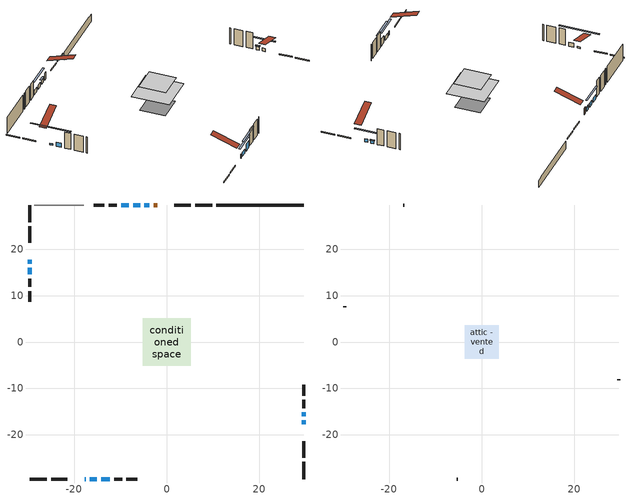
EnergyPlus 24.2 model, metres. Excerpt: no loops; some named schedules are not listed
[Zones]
conditioned space
 floor adiabatic (AdiabaticFloorConstruction): -5.14,-5.14 -5.14,5.14 5.14,5.14 5.14,-5.14 z3.05
 floor foundation (Slab1 construction): -3.45,-3.45 -3.45,3.45 3.45,3.45 3.45,-3.45 z-1.71
 wall outside (RimJoist1 construction): 9.79,29.62 6.11,29.62 / -29.62,-29.62 -25.94,-29.62 / -29.62,29.62 -29.62,25.94 / 29.62,-29.62 29.62,-25.94 z0.61:0.91
 wall outside (RimJoist2 construction): 5.18,29.62 1.64,29.62 / -25.01,-29.62 -21.47,-29.62 / -29.62,25.01 -29.62,21.47 / 29.62,-25.01 29.62,-21.47 z0.61:0.91
 wall outside (AdiabaticWallConstruction 1): -2.08,29.62 -2.82,29.62 z0.61:2.64
 wall outside (AdiabaticWallConstruction): -17.74,-29.62 -17.53,-29.62 / -3.75,29.62 -4.82,29.62 / -5.74,29.62 -7.27,29.62 / -16.61,-29.62 -15.08,-29.62 / -8.2,29.62 -9.85,29.62 / -29.62,16 -29.62,14.63 z0.61:1.83; -29.62,17.74 -29.62,16.93 z0.61:1.07; 29.62,-17.74 29.62,-16.94 / 29.62,-16.02 29.62,-15.22 z0.61:1.54; -14.15,-29.62 -12.32,-29.62 z0.61:2.64
 wall outside (Wall1 construction): -10.77,29.62 -12.53,29.62 / -11.4,-29.62 -9.64,-29.62 / -29.62,13.7 -29.62,11.94 / 29.62,-14.29 29.62,-12.53 z0.61:5.49
 wall outside (Wall2 construction): -13.46,29.62 -15.82,29.62 / -8.71,-29.62 -6.36,-29.62 / -29.62,11.01 -29.62,8.66 / 29.62,-11.6 29.62,-9.25 z0.61:5.49
 wall foundation (FoundationWall1 construction): 10.72,29.62,-1.71 10.72,29.62,0.61 27.73,29.62,0.61 27.73,29.62,0.41 29.62,29.62,0.41 29.62,29.62,-1.71
 wall adiabatic (Wall4 construction): -17.91,29.62 -28.69,29.62 z0.61:5.49
 window (WindowConstruction 8): -17.74,-29.62 -17.54,-29.62 z0.61:1.83
 window (WindowConstruction 7): -3.75,29.62 -4.81,29.62 z0.61:1.83
 window (WindowConstruction 9): -29.62,17.74 -29.62,16.93 z0.61:1.07
 window (WindowConstruction): 29.62,-17.74 29.62,-16.95 z0.61:1.54
 window (WindowConstruction 1): -5.74,29.62 -7.27,29.62 z0.61:1.83
 window (WindowConstruction 2): -16.61,-29.62 -15.08,-29.62 z0.61:1.83
 window (WindowConstruction 3): -14.15,-29.62 -12.33,-29.62 z0.61:2.64
 window (WindowConstruction 4): -8.2,29.62 -9.85,29.62 z0.61:1.83
 window (WindowConstruction 5): -29.62,16 -29.62,14.63 z0.61:1.83
 window (WindowConstruction 6): 29.62,-16.02 29.62,-15.22 z0.61:1.54
 door (Door): -2.08,29.62 -2.82,29.62 z0.61:2.64
 ceiling adiabatic (AdiabaticFloorConstruction): 5.14,-5.14 5.14,5.14 -5.14,5.14 -5.14,-5.14 z3.05
attic - vented
 floor to conditioned space (Floor1 construction Reversed): -3.64,-3.64 -3.64,3.64 3.64,3.64 3.64,-3.64 z5.49
 wall outside (Wall3 construction): -16.74,29.62 -16.98,29.62 / -5.43,-29.62 -5.19,-29.62 / -29.62,7.73 -29.62,7.5 / 29.62,-8.32 29.62,-8.09 z0.61:5.49
 roof outside (Roof1 construction): -1.15,29.62,5.49 -1.15,22.53,7.85 0.71,22.53,7.85 0.71,29.62,5.49; -18.67,-29.62,5.49 -18.67,-22.53,7.85 -20.54,-22.53,7.85 -20.54,-29.62,5.49; -29.62,18.67,5.49 -22.53,18.67,7.85 -22.53,20.54,7.85 -29.62,20.54,5.49; 29.62,-18.67,5.49 22.53,-18.67,7.85 22.53,-20.54,7.85 29.62,-20.54,5.49
shading: -5.02,29.62 -3.55,29.62 -3.55,30.03 -5.02,30.03 z2.03; -29.62,11.85 -29.62,22.82 -30.03,22.82 -30.03,11.85 z6.15; 29.62,-14.31 29.62,-20.38 30.03,-20.38 30.03,-14.31 z4.18; -9.91,29.62 -3.1,29.62 -3.1,30.03 -9.91,30.03 z4.47; -12.44,-29.62 -19.25,-29.62 -19.25,-30.03 -12.44,-30.03 z4.47; -9.69,-29.62 -16.79,-29.62 -16.79,-30.03 -9.69,-30.03 z5.28; 29.62,-15.02 29.62,-16.22 30.03,-16.22 30.03,-15.02 z1.74
[Building]
Building 1: Terrain=Suburbs
[Site:Location]
Erieau AUT_ON: Latitude {deg}=42.25; Longitude {deg}=-81.9; Time Zone {hr}=-5; Elevation {m}=178; Keep Site Location Information=Yes
[Site:GroundTemperature:Shallow]
5.2292, 3.30147, 3.1471, 4.0619, 7.73432, 11.3896, 14.5586, 16.5661, 16.7366, 15.1039, 12.0157, 8.47254
[Site:WaterMainsTemperature]
Calculation Method=Schedule; Temperature Schedule=mains temperature schedule
[Material] Roughness=Rough; Thermal Absorptance=0.9
Name | Thickness {m} | Conductivity {W/m-K} | Density {kg/m3} | Specific Heat {J/kg-K} | Solar Absorptance | Visible Absorptance
asphalt or fiberglass shingles | 0.00635 | 0.162714 | 1121.4 | 1465.45 | 0.95 | 0.95
ceiling stud and cavity | 0.1397 | 0.0759935 | 65.682 | 1177.47 | 0.7 | 0.7
concrete 4.0 in. | 0.1016 | 1.803125 | 2242.8 | 837.4 | 0.7 | 0.7
concrete 8.0 in. | 0.2032 | 1.803125 | 2242.8 | 837.4 | 0.7 | 0.7
door material | 0.04445 | 0.053851 | 512.64 | 1214.23 | 0.7 | 0.7
exterior vertical ins | 0.00222023 | 0.029427 | 32.04 | 1214.23 | 0.7 | 0.7
floor covering | 0.0127 | 0.0433444 | 54.468 | 1339.84 | 0.6 | 0.6
floor rigid ins; wall rigid ins | 0.512978 | 0.029427 | 32.04 | 1214.23 | 0.7 | 0.7
floor stud and cavity | 0.1397 | 1.75129 | 37.0049 | 1207.88 | 0.7 | 0.7
furniture material conditioned space 1 | 0.1524 | 0.115458 | 640.8 | 1214.23 | 0.6 | 0.6
gypsum board | 0.0127 | 0.160291 | 801 | 837.4 | 0.6 | 0.6
gypsum board 1 | 0.0127 | 0.160291 | 801 | 837.4 | 0.7 | 0.7
osb sheathing 0.5 in. | 0.0127 | 0.115458 | 512.64 | 1214.23 | 0.7 | 0.7
osb sheathing 0.5 in. 1 | 0.0127 | 0.115458 | 512.64 | 1214.23 | 0.91 | 0.91
osb sheathing 0.75 in. | 0.01905 | 0.115458 | 512.64 | 1214.23 | 0.7 | 0.7
osb sheathing 2.0 in. | 0.0508 | 0.115458 | 512.64 | 1214.23 | 0.7 | 0.7
rim joist stud and cavity | 0.0508 | 0.0452492 | 125.044 | 1163.47 | 0.6 | 0.6
rim joist stud and cavity 1 | 0.0508 | 0.0332918 | 125.044 | 1163.47 | 0.6 | 0.6
slab rigid ins | 0.00025908 | 0.029427 | 32.04 | 1214.23 | 0.7 | 0.7
wall stud and cavity | 0.1397 | 0.0833386 | 139.0536 | 1170.24 | 0.7 | 0.7
wall stud and cavity 1 | 0.1397 | 0.0954735 | 139.0536 | 1170.24 | 0.7 | 0.7
wall stud and cavity 2 | 0.0889 | 6.9971 | 50.32683 | 1063.81 | 0.6 | 0.6
wall stud and cavity 3 | 0.1397 | 0.0759549 | 139.0536 | 1170.24 | 0.7 | 0.7
wall stud and cavity 4 | 0.0889 | 0.380278 | 52.3479 | 1209.89 | 0.7 | 0.7
wall stud and cavity 5 | 0.0889 | 0.391764 | 83.0341 | 1211.67 | 0.7 | 0.7
wood siding | 0.0254 | 0.102417 | 544.68 | 1172.36 | 0.91 | 0.91
wood siding 1 | 0.00254 | 0.102417 | 544.68 | 1172.36 | 0.91 | 0.91
wood siding 2; wood siding 3; wood siding 4 | 0.0254 | 0.102417 | 544.68 | 1172.36 | 0.7 | 0.7
[WindowMaterial:SimpleGlazingSystem]
Name | U-Factor {W/m2-K} | Solar Heat Gain Coefficient
WindowMaterial | 2.518193 | 0.59
WindowMaterial 1 | 2.91111 | 0.68
WindowMaterial 2 | 2.97584 | 0.59
WindowMaterial 3 | 2.907136 | 0.68
WindowMaterial 4 | 2.95029 | 0.64
WindowMaterial 5 | 2.927009 | 0.66
WindowMaterial 6 | 3.026374 | 0.54
WindowMaterial 7 | 3.01104 | 0.57
[Construction]
AdiabaticFloorConstruction: floor stud and cavity, floor rigid ins, osb sheathing 0.75 in., floor covering
AdiabaticWallConstruction: wood siding 3, wall rigid ins, wall stud and cavity 4, gypsum board
AdiabaticWallConstruction 1: wood siding 4, wall rigid ins, wall stud and cavity 4, gypsum board
Door: door material
Floor1 construction Reversed: gypsum board, ceiling stud and cavity
FoundationWall1 construction: concrete 8.0 in., gypsum board 1
furniture construction conditioned space 1: furniture material conditioned space 1
PartitionWallConstruction: gypsum board, wall stud and cavity 5, gypsum board
RimJoist1 construction: wood siding 2, osb sheathing 2.0 in., rim joist stud and cavity
RimJoist2 construction: wood siding 2, osb sheathing 2.0 in., rim joist stud and cavity 1
Roof1 construction: asphalt or fiberglass shingles
Slab1 construction: slab rigid ins, concrete 4.0 in.
Wall1 construction: wood siding, osb sheathing 0.5 in., wall stud and cavity, gypsum board
Wall2 construction: wood siding, osb sheathing 0.5 in., wall stud and cavity 1, gypsum board
Wall3 construction: wood siding 1, wall stud and cavity 2
Wall4 construction: osb sheathing 0.5 in. 1, wall stud and cavity 3, gypsum board
WindowConstruction; WindowConstruction 6: WindowMaterial
WindowConstruction 1; WindowConstruction 2: WindowMaterial 1
WindowConstruction 3: WindowMaterial 2
WindowConstruction 4: WindowMaterial 3
WindowConstruction 5: WindowMaterial 4
WindowConstruction 7: WindowMaterial 5
WindowConstruction 8: WindowMaterial 6
WindowConstruction 9: WindowMaterial 7
[Zone] Multiplier=1; Part of Total Floor Area=Yes
Name | Volume {m3}
attic - vented | 20.2783
conditioned space | 391.2
[Space]
Name | Zone | Volume {m3}
attic - vented 1 | attic - vented | 20.2783
conditioned space 1 | conditioned space | 391.2
[ZoneInfiltration:EffectiveLeakageArea]
infil attic - vented 1: Zone or Space=attic - vented 1; Schedule=Always On Discrete; Effective Air Leakage Area {cm2}=2539.2; Stack Coefficient=0.000503331; Wind Coefficient=1.51582e-05
[ZoneMixing]
whole house fan mix: Zone or Space=attic - vented; Schedule=Always On Continuous; Design Flow Rate Calculation Method=Flow/Zone; Design Flow Rate {m3/s}=0; Source Zone or Space=conditioned space
[SurfaceProperty:ExposedFoundationPerimeter]
Slab1: Exposed Perimeter Calculation Method=TotalExposedPerimeter; Total Exposed Perimeter {m}=18.895
[InternalMass] Zone or ZoneList=conditioned space; Space or SpaceList=conditioned space 1
Name | Construction | Surface Area {m2}
furniture mass conditioned space 1 | furniture construction conditioned space 1 | 61.3599
partition wall mass | PartitionWallConstruction | 153.4
[Lights]
interior lighting: Zone or ZoneList or Space or SpaceList=conditioned space 1; Schedule=interior lighting schedule; Design Level Calculation Method=LightingLevel; Lighting Level {W}=343.2; Return Air Fraction=0; Fraction Radiant=0.6; Fraction Visible=0.2; Fraction Replaceable=1
[People]
occupants: Zone or ZoneList or Space or SpaceList=conditioned space 1; Number of People Schedule=occupants schedule; Number of People Calculation Method=People; Number of People=3; Fraction Radiant=0.314171; Sensible Heat Fraction=0.56303; Activity Level Schedule=occupants activity schedule; Carbon Dioxide Generation Rate {m3/s-W}=0; Enable ASHRAE 55 Comfort Warnings=No; Mean Radiant Temperature Calculation Type=EnclosureAveraged
[ElectricEquipment] Zone or ZoneList or Space or SpaceList=conditioned space 1; Design Level Calculation Method=EquipmentLevel
Name | Schedule | Design Level {W} | Fraction Latent | Fraction Radiant | Fraction Lost
clothes dryer | clothes dryer schedule | 140.772 | 0.015 | 0.081 | 0.85
clothes washer | clothes washer schedule | 32.1985 | 0.03 | 0.162 | 0.7
cooking range | cooking range schedule | 208.969 | 0.08 | 0.432 | 0.2
dishwasher | dishwasher schedule | 66.8632 | 0.3 | 0.18 | 0.4
fridge | fridge schedule | 72.9452 | 0 | 0.6 | 0
mech vent bath fan 0 | mech vent bath fan 0 schedule | 4.4 | 0 | 0 | 1
mech vent house fan | mech vent house fan schedule | 0 | 0 | 0 | 1
mech vent house fan cfis | mech vent house fan cfis schedule | 0 | 0 | 0 | 0
mech vent range fan 0 | mech vent range fan 0 schedule | 2.2 | 0 | 0 | 1
misc plug loads | misc plug loads schedule | 494.7 | 0.045 | 0.513 | 0.1
whole house fan | Always On Discrete | 0 | 0 | 0 | 1
[OtherEquipment] Zone or ZoneList or Space or SpaceList=conditioned space 1; Design Level Calculation Method=EquipmentLevel
Name | Fuel Type | Schedule | Design Level {W} | Fraction Latent | Fraction Radiant | Fraction Lost
clothes dryer 1 | Electricity | clothes dryer schedule | 0 | 0.015 | 0.081 | 0.85
cooking range 1 | Electricity | cooking range schedule | 0 | 0.08 | 0.432 | 0.2
general water use latent | None | general water use schedule | 59.3978 | 1 | 0 | 0
general water use sensible | None | general water use schedule | -58.539 | 0 | 0.6 | 0
mech vent house fan latent load | None | Always On Discrete | 0 | 1 | 0 | 0
mech vent house fan sensible load | None | Always On Discrete | 0 | 0 | 0 | 0
water heater energy adjustment1 | NaturalGas | Always On Discrete | 0.01 | 0 | 0 | 1
[ZoneInfiltration:DesignFlowRate] Zone or ZoneList or Space or SpaceList=conditioned space 1; Schedule=Always On Discrete; Design Flow Rate Calculation Method=Flow/Zone; Design Flow Rate {m3/s}=0
infil flow; natural vent flow; whole house fan flow
[AvailabilityManager:Scheduled]
central ac and furnace airloop Availability Manager: Schedule=Always On Discrete
[Foundation:Kiva]
Foundation Kiva 1: Initial Indoor Air Temperature {C}=18; Wall Height Above Grade {m}=0.609996; Wall Depth Below Slab {m}=0.2032; Custom Block Material Name 1=exterior vertical ins; Custom Block Depth 1 {m}=2.31999; Custom Block X Position 1 {m}=0.2159; Custom Block Z Position 1 {m}=0
[Foundation:Kiva:Settings]
Soil Conductivity {W/m-K}=0.849921; Soil Density {kg/m3}=1842.3; Soil Specific Heat {J/kg-K}=418.7; Ground Solar Absorptivity=0.9; Ground Thermal Absorptivity=0.9; Ground Surface Roughness {m}=0.03; Far-Field Width {m}=40; Deep-Ground Boundary Condition=ZeroFlux; Deep-Ground Depth {m}=40; Minimum Cell Dimension {m}=0.2; Maximum Cell Growth Coefficient=3; Simulation Timestep=Timestep
[Exterior:Lights]
exterior lighting: Schedule=exterior lighting schedule; Design Level {W}=75.6
[EnergyManagementSystem:GlobalVariable]
central_ac_and_furnace_airloop_Fan_RTF
infil_program_Qfan
infil_program_Qinf
natural_vent_program_Qnv
natural_vent_program_Qwhf
[EnergyManagementSystem:Sensor]
Name | Output:Variable or Output:Meter Index Key | Output:Variable or Output:Meter
airflow_gain | infil flow | Infiltration Sensible Heat Gain Energy
airflow_gain_1 | natural vent flow | Infiltration Sensible Heat Gain Energy
airflow_gain_2 | whole house fan flow | Infiltration Sensible Heat Gain Energy
airflow_loss | infil flow | Infiltration Sensible Heat Loss Energy
airflow_loss_1 | natural vent flow | Infiltration Sensible Heat Loss Energy
airflow_loss_2 | whole house fan flow | Infiltration Sensible Heat Loss Energy
clg_load_cond |  | Cooling:EnergyTransfer:Zone:CONDITIONED SPACE
clg_sp_s; clg_sp_s_1 | cooling setpoint | Schedule Value
clothes_dryer_exhaust_0_sch_s | clothes dryer exhaust 0 schedule | Schedule Value
cool_season | cooling season schedule | Schedule Value
htg_load_cond |  | Heating:EnergyTransfer:Zone:CONDITIONED SPACE
htg_sp_s; htg_sp_s_1 | heating setpoint | Schedule Value
ig_ee_conv | clothes dryer | Electric Equipment Convective Heating Energy
ig_ee_conv_2 | cooking range | Electric Equipment Convective Heating Energy
ig_ee_conv_4 | fridge | Electric Equipment Convective Heating Energy
ig_ee_conv_5 | misc plug loads | Electric Equipment Convective Heating Energy
ig_ee_conv_6 | whole house fan | Electric Equipment Convective Heating Energy
ig_ee_rad | clothes dryer | Electric Equipment Radiant Heating Energy
ig_ee_rad_2 | cooking range | Electric Equipment Radiant Heating Energy
ig_ee_rad_4 | fridge | Electric Equipment Radiant Heating Energy
ig_ee_rad_5 | misc plug loads | Electric Equipment Radiant Heating Energy
ig_ee_rad_6 | whole house fan | Electric Equipment Radiant Heating Energy
ig_lgt_conv | interior lighting | Lights Convective Heating Energy
ig_lgt_rad | interior lighting | Lights Radiant Heating Energy
ig_lgt_vis | interior lighting | Lights Visible Radiation Heating Energy
ig_oe_conv | clothes dryer 1 | Other Equipment Convective Heating Energy
ig_oe_conv_1 | cooking range 1 | Other Equipment Convective Heating Energy
ig_oe_conv_2 | general water use latent | Other Equipment Convective Heating Energy
ig_oe_conv_3 | general water use sensible | Other Equipment Convective Heating Energy
ig_oe_conv_4 | water heater energy adjustment1 | Other Equipment Convective Heating Energy
ig_oe_rad | clothes dryer 1 | Other Equipment Radiant Heating Energy
ig_oe_rad_1 | cooking range 1 | Other Equipment Radiant Heating Energy
ig_oe_rad_2 | general water use latent | Other Equipment Radiant Heating Energy
ig_oe_rad_3 | general water use sensible | Other Equipment Radiant Heating Energy
ig_oe_rad_4 | water heater energy adjustment1 | Other Equipment Radiant Heating Energy
ig_ppl_conv | occupants | People Convective Heating Energy
ig_ppl_rad | occupants | People Radiant Heating Energy
im_conv | furniture mass conditioned space 1 | Surface Inside Face Convection Heat Gain Energy
im_conv_1 | partition wall mass | Surface Inside Face Convection Heat Gain Energy
im_ig | furniture mass conditioned space 1 | Surface Inside Face Internal Gains Radiation Heat Gain Energy
im_ig_1 | partition wall mass | Surface Inside Face Internal Gains Radiation Heat Gain Energy
im_lgt | furniture mass conditioned space 1 | Surface Inside Face Lights Radiation Heat Gain Energy
im_lgt_1 | partition wall mass | Surface Inside Face Lights Radiation Heat Gain Energy
im_sol | furniture mass conditioned space 1 | Surface Inside Face Solar Radiation Heat Gain Energy
im_sol_1 | partition wall mass | Surface Inside Face Solar Radiation Heat Gain Energy
im_surf | furniture mass conditioned space 1 | Surface Inside Face Net Surface Thermal Radiation Heat Gain Energy
im_surf_1 | partition wall mass | Surface Inside Face Net Surface Thermal Radiation Heat Gain Energy
mech_vent_bath_fan_0_sch_s | mech vent bath fan 0 schedule | Schedule Value
mech_vent_range_fan_0_sch_s | mech vent range fan 0 schedule | Schedule Value
mv_conv | mech vent bath fan 0 | Electric Equipment Convective Heating Energy
mv_conv_1 | mech vent house fan | Electric Equipment Convective Heating Energy
mv_conv_2 | mech vent house fan cfis | Electric Equipment Convective Heating Energy
mv_conv_3 | mech vent range fan 0 | Electric Equipment Convective Heating Energy
mv_conv_4 | mech vent house fan latent load | Other Equipment Convective Heating Energy
mv_conv_5 | mech vent house fan sensible load | Other Equipment Convective Heating Energy
mv_rad | mech vent bath fan 0 | Electric Equipment Radiant Heating Energy
mv_rad_1 | mech vent house fan | Electric Equipment Radiant Heating Energy
mv_rad_2 | mech vent house fan cfis | Electric Equipment Radiant Heating Energy
mv_rad_3 | mech vent range fan 0 | Electric Equipment Radiant Heating Energy
mv_rad_4 | mech vent house fan latent load | Other Equipment Radiant Heating Energy
mv_rad_5 | mech vent house fan sensible load | Other Equipment Radiant Heating Energy
natural_vent_s | natural vent schedule | Schedule Value
out_pb_s |  | Site Outdoor Air Barometric Pressure
out_wt_s |  | Site Outdoor Air Humidity Ratio
site_vw_s |  | Site Wind Speed
ss_back_out | Window1 | Surface Window Shortwave from Zone Back Out Window Heat Transfer Rate
ss_back_out_1 | Window10 | Surface Window Shortwave from Zone Back Out Window Heat Transfer Rate
ss_back_out_2 | Window11 | Surface Window Shortwave from Zone Back Out Window Heat Transfer Rate
ss_back_out_3 | Window2 | Surface Window Shortwave from Zone Back Out Window Heat Transfer Rate
ss_back_out_4 | Window3 | Surface Window Shortwave from Zone Back Out Window Heat Transfer Rate
ss_back_out_5 | Window4 | Surface Window Shortwave from Zone Back Out Window Heat Transfer Rate
ss_back_out_6 | Window5 | Surface Window Shortwave from Zone Back Out Window Heat Transfer Rate
ss_back_out_7 | Window6 | Surface Window Shortwave from Zone Back Out Window Heat Transfer Rate
ss_back_out_8 | Window7 | Surface Window Shortwave from Zone Back Out Window Heat Transfer Rate
ss_back_out_9 | Window9 | Surface Window Shortwave from Zone Back Out Window Heat Transfer Rate
ss_conv | Door1 | Surface Inside Face Convection Heat Gain Energy
ss_conv_1 | Window1 | Surface Inside Face Convection Heat Gain Energy
ss_conv_10 | Window9 | Surface Inside Face Convection Heat Gain Energy
ss_conv_2 | Window10 | Surface Inside Face Convection Heat Gain Energy
ss_conv_3 | Window11 | Surface Inside Face Convection Heat Gain Energy
ss_conv_4 | Window2 | Surface Inside Face Convection Heat Gain Energy
ss_conv_5 | Window3 | Surface Inside Face Convection Heat Gain Energy
ss_conv_6 | Window4 | Surface Inside Face Convection Heat Gain Energy
ss_conv_7 | Window5 | Surface Inside Face Convection Heat Gain Energy
ss_conv_8 | Window6 | Surface Inside Face Convection Heat Gain Energy
ss_conv_9 | Window7 | Surface Inside Face Convection Heat Gain Energy
ss_ig | Door1 | Surface Inside Face Internal Gains Radiation Heat Gain Energy
ss_ig_1 | Window1 | Surface Inside Face Internal Gains Radiation Heat Gain Energy
ss_ig_10 | Window9 | Surface Inside Face Internal Gains Radiation Heat Gain Energy
ss_ig_2 | Window10 | Surface Inside Face Internal Gains Radiation Heat Gain Energy
ss_ig_3 | Window11 | Surface Inside Face Internal Gains Radiation Heat Gain Energy
ss_ig_4 | Window2 | Surface Inside Face Internal Gains Radiation Heat Gain Energy
ss_ig_5 | Window3 | Surface Inside Face Internal Gains Radiation Heat Gain Energy
ss_ig_6 | Window4 | Surface Inside Face Internal Gains Radiation Heat Gain Energy
ss_ig_7 | Window5 | Surface Inside Face Internal Gains Radiation Heat Gain Energy
ss_ig_8 | Window6 | Surface Inside Face Internal Gains Radiation Heat Gain Energy
ss_ig_9 | Window7 | Surface Inside Face Internal Gains Radiation Heat Gain Energy
ss_lgt | Door1 | Surface Inside Face Lights Radiation Heat Gain Energy
ss_sol | Door1 | Surface Inside Face Solar Radiation Heat Gain Energy
ss_surf | Door1 | Surface Inside Face Net Surface Thermal Radiation Heat Gain Energy
ss_surf_1 | Window1 | Surface Inside Face Net Surface Thermal Radiation Heat Gain Energy
ss_surf_10 | Window9 | Surface Inside Face Net Surface Thermal Radiation Heat Gain Energy
ss_surf_2 | Window10 | Surface Inside Face Net Surface Thermal Radiation Heat Gain Energy
ss_surf_3 | Window11 | Surface Inside Face Net Surface Thermal Radiation Heat Gain Energy
ss_surf_4 | Window2 | Surface Inside Face Net Surface Thermal Radiation Heat Gain Energy
ss_surf_5 | Window3 | Surface Inside Face Net Surface Thermal Radiation Heat Gain Energy
ss_surf_6 | Window4 | Surface Inside Face Net Surface Thermal Radiation Heat Gain Energy
ss_surf_7 | Window5 | Surface Inside Face Net Surface Thermal Radiation Heat Gain Energy
ss_surf_8 | Window6 | Surface Inside Face Net Surface Thermal Radiation Heat Gain Energy
ss_surf_9 | Window7 | Surface Inside Face Net Surface Thermal Radiation Heat Gain Energy
ss_trans_in | Window1 | Surface Window Transmitted Solar Radiation Rate
ss_trans_in_1 | Window10 | Surface Window Transmitted Solar Radiation Rate
ss_trans_in_2 | Window11 | Surface Window Transmitted Solar Radiation Rate
ss_trans_in_3 | Window2 | Surface Window Transmitted Solar Radiation Rate
ss_trans_in_4 | Window3 | Surface Window Transmitted Solar Radiation Rate
ss_trans_in_5 | Window4 | Surface Window Transmitted Solar Radiation Rate
ss_trans_in_6 | Window5 | Surface Window Transmitted Solar Radiation Rate
ss_trans_in_7 | Window6 | Surface Window Transmitted Solar Radiation Rate
ss_trans_in_8 | Window7 | Surface Window Transmitted Solar Radiation Rate
ss_trans_in_9 | Window9 | Surface Window Transmitted Solar Radiation Rate
ss_trans_out | Window1 | Surface Inside Face Initial Transmitted Diffuse Transmitted Out Window Solar Radiation Rate
ss_trans_out_1 | Window10 | Surface Inside Face Initial Transmitted Diffuse Transmitted Out Window Solar Radiation Rate
ss_trans_out_2 | Window11 | Surface Inside Face Initial Transmitted Diffuse Transmitted Out Window Solar Radiation Rate
ss_trans_out_3 | Window2 | Surface Inside Face Initial Transmitted Diffuse Transmitted Out Window Solar Radiation Rate
ss_trans_out_4 | Window3 | Surface Inside Face Initial Transmitted Diffuse Transmitted Out Window Solar Radiation Rate
ss_trans_out_5 | Window4 | Surface Inside Face Initial Transmitted Diffuse Transmitted Out Window Solar Radiation Rate
ss_trans_out_6 | Window5 | Surface Inside Face Initial Transmitted Diffuse Transmitted Out Window Solar Radiation Rate
ss_trans_out_7 | Window6 | Surface Inside Face Initial Transmitted Diffuse Transmitted Out Window Solar Radiation Rate
ss_trans_out_8 | Window7 | Surface Inside Face Initial Transmitted Diffuse Transmitted Out Window Solar Radiation Rate
ss_trans_out_9 | Window9 | Surface Inside Face Initial Transmitted Diffuse Transmitted Out Window Solar Radiation Rate
s_conv | Floor1 | Surface Inside Face Convection Heat Gain Energy
s_conv_1 | FoundationWall1 | Surface Inside Face Convection Heat Gain Energy
s_conv_10 | RimJoist2:270 | Surface Inside Face Convection Heat Gain Energy
s_conv_11 | RimJoist2:90 | Surface Inside Face Convection Heat Gain Energy
s_conv_12 | Slab1 | Surface Inside Face Convection Heat Gain Energy
s_conv_13 | Wall1:0 | Surface Inside Face Convection Heat Gain Energy
s_conv_14 | Wall1:180 | Surface Inside Face Convection Heat Gain Energy
s_conv_15 | Wall1:270 | Surface Inside Face Convection Heat Gain Energy
s_conv_16 | Wall1:90 | Surface Inside Face Convection Heat Gain Energy
s_conv_17 | Wall2:0 | Surface Inside Face Convection Heat Gain Energy
s_conv_18 | Wall2:180 | Surface Inside Face Convection Heat Gain Energy
s_conv_19 | Wall2:270 | Surface Inside Face Convection Heat Gain Energy
s_conv_2 | inferred conditioned ceiling | Surface Inside Face Convection Heat Gain Energy
s_conv_20 | Wall2:90 | Surface Inside Face Convection Heat Gain Energy
s_conv_21 | Wall4 | Surface Inside Face Convection Heat Gain Energy
s_conv_3 | inferred conditioned floor | Surface Inside Face Convection Heat Gain Energy
s_conv_4 | RimJoist1:0 | Surface Inside Face Convection Heat Gain Energy
s_conv_5 | RimJoist1:180 | Surface Inside Face Convection Heat Gain Energy
s_conv_6 | RimJoist1:270 | Surface Inside Face Convection Heat Gain Energy
s_conv_7 | RimJoist1:90 | Surface Inside Face Convection Heat Gain Energy
s_conv_8 | RimJoist2:0 | Surface Inside Face Convection Heat Gain Energy
s_conv_9 | RimJoist2:180 | Surface Inside Face Convection Heat Gain Energy
s_ig | Floor1 | Surface Inside Face Internal Gains Radiation Heat Gain Energy
s_ig_1 | FoundationWall1 | Surface Inside Face Internal Gains Radiation Heat Gain Energy
s_ig_10 | RimJoist2:270 | Surface Inside Face Internal Gains Radiation Heat Gain Energy
s_ig_11 | RimJoist2:90 | Surface Inside Face Internal Gains Radiation Heat Gain Energy
s_ig_12 | Slab1 | Surface Inside Face Internal Gains Radiation Heat Gain Energy
s_ig_13 | Wall1:0 | Surface Inside Face Internal Gains Radiation Heat Gain Energy
